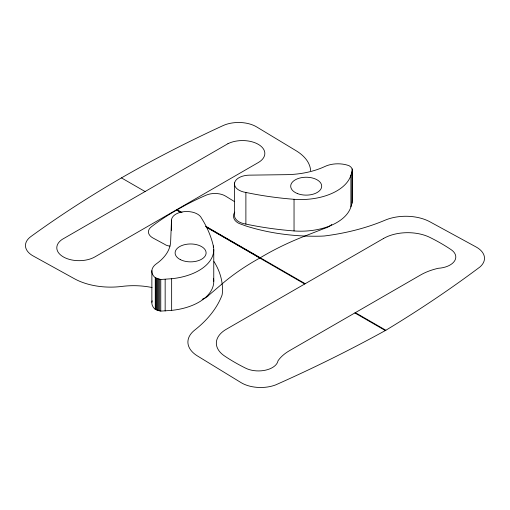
<?xml version="1.0" encoding="UTF-8"?>
<svg xmlns="http://www.w3.org/2000/svg" width="510" height="510" viewBox="0 0 510 510"><rect width="100%" height="100%" fill="white"/><g stroke="black" fill="none" stroke-linecap="round" stroke-linejoin="round"><path stroke-width="0.76" d="M213.314 247.484L213.314 245.903A228.078 131.682 0 0 0 201.456 218.095A15.223 8.791 0 0 0 184.964 211.573A15.223 8.791 0 0 0 171.5 220.103L170.652 241.485A63.431 36.618 0 0 1 156.442 263.753A20.496 11.832 0 0 0 153.969 276.471L155.269 277.772L155.269 309.417L160.765 311.113L171.647 310.367A50.898 29.382 0 0 0 213.473 278.281M352.04 203.127L352.193 168.957L351.007 167.172L349.248 165.782L346.998 165.03A20.496 11.832 0 0 0 324.966 166.458A63.431 36.618 0 0 1 286.39 174.662L249.358 175.153A15.223 8.791 0 0 0 234.587 182.924L234.587 214.57A15.223 8.791 0 0 0 245.884 224.088A228.078 131.682 0 0 0 294.041 230.934A50.898 29.382 0 0 0 350.899 206.875L352.04 203.127L352.193 200.596L352.193 168.957M350.899 206.875L350.899 175.236L352.04 171.487M155.269 277.772L160.765 279.474L171.647 278.728A50.898 29.382 0 0 0 213.314 245.903M182.032 212.581L177.212 209.801A250.85 144.827 0 0 0 151.336 226.829A14.618 8.441 0 0 0 153.057 238.042L164.8 244.386A7.758 4.482 0 0 0 169.989 246.069M206.116 226.485L305.216 283.7M355.355 312.649L385.86 330.257A1353.113 781.212 0 0 1 275.668 384.897A27.087 15.638 0 0 1 241.013 382.596L197.472 355.967A35.062 20.241 0 0 1 194.692 330.104A160.28 92.539 0 0 0 222.086 294.99L222.334 293.295A142.583 82.32 0 0 0 213.996 261.566M152.076 287.532A54.806 31.645 0 0 0 121.884 286.422A52.453 30.288 0 0 1 74.383 278.721L33.341 256.058A25.035 14.452 0 0 1 30.912 236.532A1221.667 705.324 0 0 1 121.444 177.894L145.089 191.543M176.587 209.731L181.413 212.517M205.549 226.453L260.03 257.907A274.584 158.527 0 0 1 304.54 236.194L324.436 228.416A17.563 10.136 0 0 0 331.736 224.489M180.84 212.472L176.709 210.094A250.85 144.827 0 0 1 206.206 195.151A14.618 8.441 0 0 1 225.624 196.146L234.676 201.724M206.301 227.173L304.706 283.993M354.852 312.942L385.35 330.55A1353.113 781.212 0 0 0 479.993 266.934A27.087 15.638 0 0 0 476.008 246.923L429.885 221.786A35.062 20.241 0 0 0 385.088 220.186A160.28 92.539 0 0 1 324.264 235.996L321.332 236.143A142.583 82.32 0 0 1 246.005 226L239.088 223.469A15.051 8.689 0 0 1 233.873 218.261L233.459 216.54A20.26 11.698 0 0 1 234.772 212.128M155.269 309.417L153.969 308.116A20.496 11.832 0 0 1 152.159 300.798M350.899 175.236A50.898 29.382 0 0 1 294.041 199.295L294.041 230.934M234.587 182.924A15.223 8.791 0 0 0 245.884 192.442L245.884 224.088M213.76 249.632L213.76 281.278M171.647 278.728L171.647 310.367M171.5 220.103L171.5 230.386M165.157 279.384L165.157 311.023M160.765 279.474L160.765 311.113M159.694 279.314L159.694 310.953M158.661 279.085L158.661 310.724M157.679 278.785L157.679 310.431M156.761 278.428L156.761 310.074M155.92 278.014L155.92 309.653M151.865 270.651L151.865 302.296M294.041 199.295A228.078 131.682 0 0 1 245.884 192.442M202.151 299.3A17.563 10.136 0 0 0 208.953 295.086L222.424 283.605A274.584 158.527 0 0 1 260.03 257.907M121.444 177.894A1221.667 705.324 0 0 1 223.01 125.626A25.035 14.452 0 0 1 256.83 127.028L296.093 150.724A52.453 30.288 0 0 1 310.622 170.78M227.951 143.699L62.226 239.381A22.3 12.877 0 0 0 63.916 257.231A22.3 12.877 0 0 0 94.873 256.906L258.302 162.55A22.3 12.877 0 0 0 258.863 144.681A22.3 12.877 0 0 0 227.951 143.699M383.59 238.451L226.332 329.243A34.113 19.692 0 0 0 224.572 355.999A196.803 113.622 0 0 0 245.705 368.201A19.629 11.335 0 0 0 265.684 370.139A19.629 11.335 0 0 0 277.995 360.844A51.574 29.778 0 0 1 289.559 350.638L420.648 274.954A51.574 29.778 0 0 1 438.332 268.279A19.629 11.335 0 0 0 454.429 261.171A19.629 11.335 0 0 0 451.069 249.632A196.803 113.622 0 0 0 429.93 237.43A34.113 19.692 0 0 0 383.59 238.451M297.661 193.653A15.504 8.95 0 0 0 321.67 186.717A15.504 8.95 0 0 0 299.255 178.181A15.504 8.95 0 0 0 297.661 193.653M180.317 259.609A15.504 8.95 0 0 0 205.791 254.713A15.504 8.95 0 0 0 185.716 244.424A15.504 8.95 0 0 0 180.317 259.609"/></g></svg>
